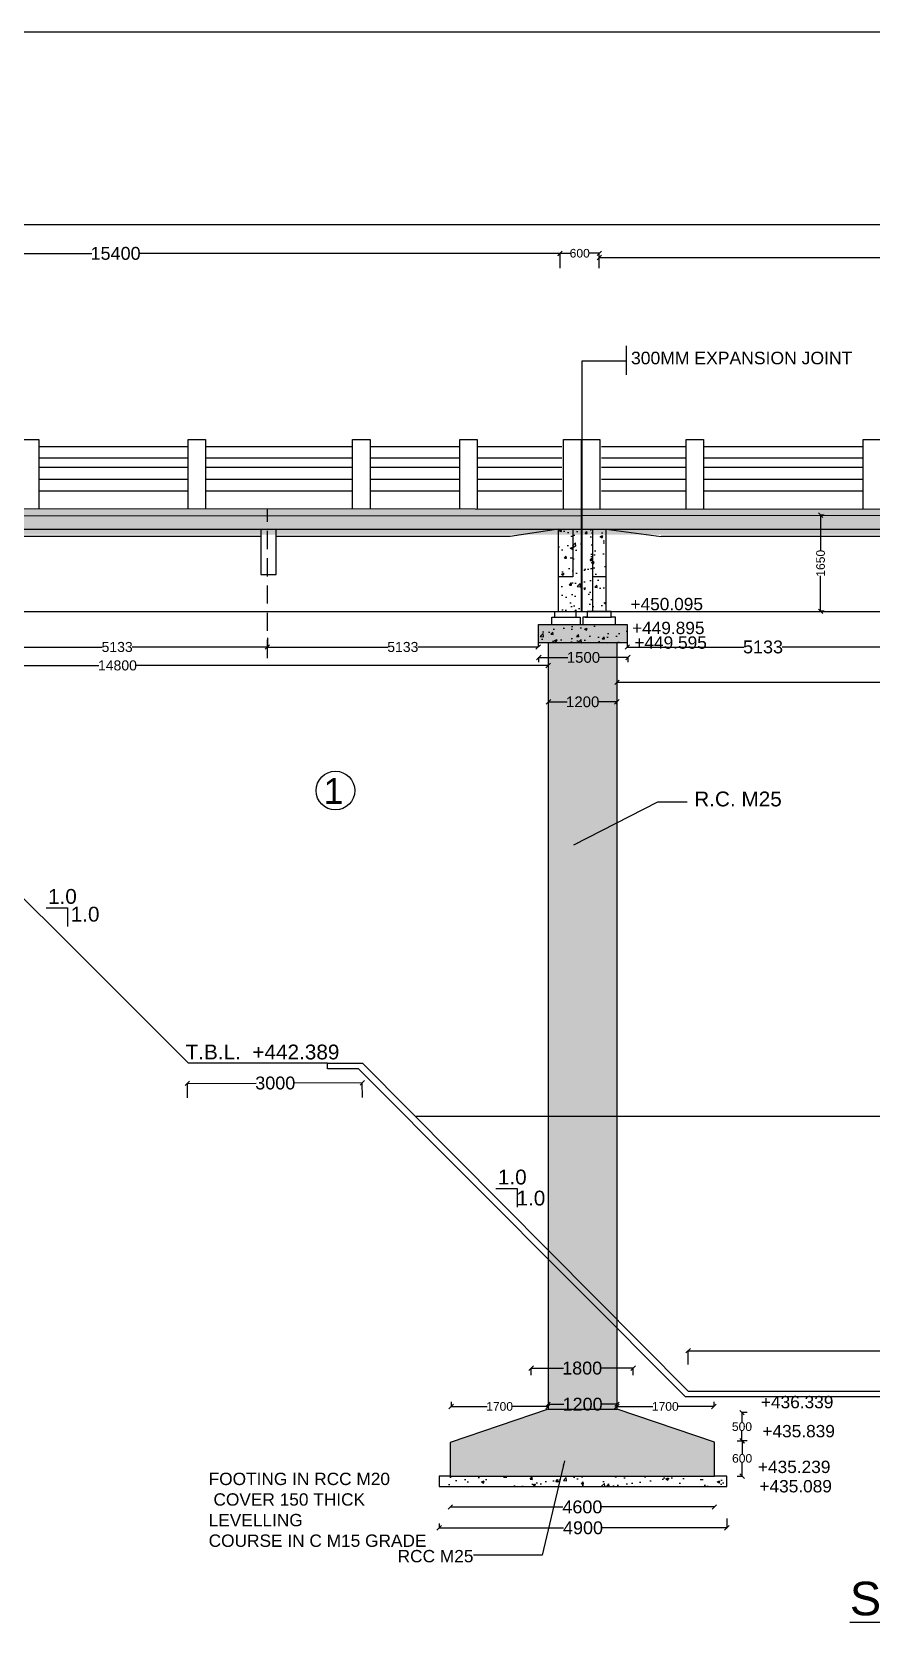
# Model space of a CAD drawing. Header units: inches. Extents: x 20329 to 26884, y 17169 to 22127.
# Drawn here: x 21600 to 22774, y 19889 to 22127 of the extents above; entities that cross this region are included whole.
import ezdxf

# ---------------------------------------------------------------- set-up
doc = ezdxf.new("R2010")
doc.units = ezdxf.units.IN
doc.header["$MEASUREMENT"] = 0
doc.linetypes.add('HIDDEN', pattern=[9.525, 6.35, -3.175])
for name, color, linetype in [('DIMENSION', 255, 'Continuous'), ('DRAWING', 2, 'Continuous'), ('HATCH', 7, 'Continuous'), ('TEXT', 255, 'Continuous')]:
    doc.layers.add(name, color=color, linetype=linetype)
doc.styles.get("Standard").update_dxf_attribs({"font": 'arial.ttf'})
doc.dimstyles.get("Standard").update_dxf_attribs({"dimtxt": 12.0625, "dimasz": 6.3125, "dimexe": 0.18, "dimexo": 0.0625, "dimgap": 0.09, "dimtad": 0, "dimtih": 1, "dimtoh": 1, "dimdec": 4, "dimzin": 0, "dimdsep": 46, "dimtxsty": 'Standard', "dimblk": 'OBLIQUE', "dimcen": 0.09, "dimadec": 0, "dimazin": 0, "dimtfac": 1, "dimtdec": 4, "dimtofl": 0, "dimtmove": 0, "dimatfit": 3, "dimfxl": 1, "dimtolj": 1, "dimtzin": 0, "dimarcsym": 0})
pattern_1 = [(50, (0, 0), (35.86301, -3.137607), [3.75, -41.25]), (355, (0, 0), (-6.937567, 37.609607), [3, -33]), (100.4514, (2.99, -0.26), (28.92547, 34.471977), [3.18701, -35.057106]), (46.1842, (0, 10), (53.36205, -8.27595), [5.625, -61.875]), (96.6356, (4.447, 9.31), (46.733135, 48.70589), [4.78051, -52.58565]), (351.1842, (0, 10), (46.7331, 48.70593), [4.5, -49.5]), (21, (5, 7.5), (29.845353, -20.130945), [3.75, -41.25]), (326, (5, 7.5), (12.165767, 36.257502), [3, -33]), (71.4514, (7.487, 5.822), (42.01113, 16.126525), [3.18701, -35.057106]), (37.5, (0, 0), (0.607993, 16.6446927), [0, -32.6, 0, -33.5, 0, -33.125]), (7.5, (0, 0), (13.153477, 19.720586), [0, -19.1, 0, -31.85, 0, -12.625]), (327.5, (-11.15, 0), (26.691122, -1.1277436), [0, -12.5, 0, -39, 0, -51.75]), (317.5, (-16.15, 0), (29.159308, 5.005249), [0, -16.25, 0, -25.9, 0, -36.75])]
pattern_2 = [(50, (-1302.438, 0), (35.86301, -3.137607), [3.75, -41.25]), (355, (-1302.44, 0), (-6.937567, 37.609607), [3, -33]), (100.4514, (-1299.45, -0.26), (28.92547, 34.471977), [3.18701, -35.057106]), (46.1842, (-1302.44, 10), (53.36205, -8.27595), [5.625, -61.875]), (96.6356, (-1297.99, 9.31), (46.733135, 48.70589), [4.78051, -52.58565]), (351.1842, (-1302.44, 10), (46.7331, 48.70593), [4.5, -49.5]), (21, (-1297.438, 7.5), (29.845353, -20.130945), [3.75, -41.25]), (326, (-1297.44, 7.5), (12.165767, 36.257502), [3, -33]), (71.4514, (-1294.95, 5.822), (42.01113, 16.126525), [3.18701, -35.057106]), (37.5, (-1302.438, 0), (0.607993, 16.6446927), [0, -32.6, 0, -33.5, 0, -33.125]), (7.5, (-1302.438, 0), (13.153477, 19.720586), [0, -19.1, 0, -31.85, 0, -12.625]), (327.5, (-1313.588, 0), (26.691122, -1.1277436), [0, -12.5, 0, -39, 0, -51.75]), (317.5, (-1318.588, 0), (29.159308, 5.005249), [0, -16.25, 0, -25.9, 0, -36.75])]

# ---------------------------------------------------------------- blocks, each defined once
blk = doc.blocks.new('_Oblique')
at = {"color": 0, "linetype": 'ByBlock', "lineweight": -2}
blk.add_line((-0.5, -0.5), (0.5, 0.5), dxfattribs=at)
blk = doc.blocks.new('*D79')
at = {"layer": 'Defpoints', "color": 0, "transparency": 16777216}
for p in [(24945.7, 21857.4), (21094.8, 21840.6), (24945.7, 21840.6)]:
    blk.add_point(p, dxfattribs=at)
at = {"layer": 'DIMENSION', "color": 0, "lineweight": -2, "transparency": 16777216}
for p, q in [((21094.8, 21840.7), (21094.8, 21857.6)), ((21094.8, 21857.4), (22985.9, 21857.4)), ((24945.7, 21857.4), (23054.5, 21857.4)), ((24945.7, 21840.7), (24945.7, 21857.6))]:
    blk.add_line(p, q, dxfattribs=at)
at = {"layer": 'DIMENSION', "color": 0, "lineweight": -2, "transparency": 16777216, "xscale": 6.3125, "yscale": 6.3125, "zscale": 6.3125, "rotation": 180}
blk.add_blockref('_Oblique', (21094.8, 21857.4), dxfattribs=at)
at = {"layer": 'DIMENSION', "color": 0, "lineweight": -2, "transparency": 16777216, "xscale": 6.3125, "yscale": 6.3125, "zscale": 6.3125}
blk.add_blockref('_Oblique', (24945.7, 21857.4), dxfattribs=at)
at = {"layer": 'DIMENSION', "color": 0, "transparency": 16777216, "insert": (23020.2, 21857.4), "char_height": 18, "attachment_point": 5}
blk.add_mtext('\\A1;47400', dxfattribs=at)
blk = doc.blocks.new('*D80')
at = {"layer": 'Defpoints', "color": 0, "transparency": 16777216}
for p in [(22338, 21816.9), (21095.4, 21796.1), (22338, 21796.1)]:
    blk.add_point(p, dxfattribs=at)
at = {"layer": 'DIMENSION', "color": 0, "lineweight": -2, "transparency": 16777216}
for p, q in [((21095.4, 21796.2), (21095.4, 21817.1)), ((21095.4, 21816.9), (21683.7, 21816.9)), ((22338, 21816.9), (21749.8, 21816.9)), ((22338, 21796.2), (22338, 21817.1))]:
    blk.add_line(p, q, dxfattribs=at)
at = {"layer": 'DIMENSION', "color": 0, "lineweight": -2, "transparency": 16777216, "xscale": 6.3125, "yscale": 6.3125, "zscale": 6.3125, "rotation": 180}
blk.add_blockref('_Oblique', (21095.4, 21816.9), dxfattribs=at)
at = {"layer": 'DIMENSION', "color": 0, "lineweight": -2, "transparency": 16777216, "xscale": 6.3125, "yscale": 6.3125, "zscale": 6.3125}
blk.add_blockref('_Oblique', (22338, 21816.9), dxfattribs=at)
at = {"layer": 'DIMENSION', "color": 0, "transparency": 16777216, "insert": (21716.7, 21816.9), "char_height": 18, "attachment_point": 5}
blk.add_mtext('\\A1;15400', dxfattribs=at)
blk = doc.blocks.new('*D81')
at = {"layer": 'Defpoints', "color": 0, "transparency": 16777216}
for p in [(22392.9, 21817.1), (22338, 21796.1), (22392.9, 21796.1)]:
    blk.add_point(p, dxfattribs=at)
at = {"layer": 'DIMENSION', "color": 0, "lineweight": -2, "transparency": 16777216}
for p, q in [((22338, 21796.2), (22338, 21817.2)), ((22338, 21817.1), (22352.1, 21817.1)), ((22392.9, 21817.1), (22378.9, 21817.1)), ((22392.9, 21796.2), (22392.9, 21817.2))]:
    blk.add_line(p, q, dxfattribs=at)
at = {"layer": 'DIMENSION', "color": 0, "lineweight": -2, "transparency": 16777216, "xscale": 6.3125, "yscale": 6.3125, "zscale": 6.3125, "rotation": 180}
blk.add_blockref('_Oblique', (22338, 21817.1), dxfattribs=at)
at = {"layer": 'DIMENSION', "color": 0, "lineweight": -2, "transparency": 16777216, "xscale": 6.3125, "yscale": 6.3125, "zscale": 6.3125}
blk.add_blockref('_Oblique', (22392.9, 21817.1), dxfattribs=at)
at = {"layer": 'DIMENSION', "color": 0, "transparency": 16777216, "insert": (22365.5, 21817.1), "char_height": 12.06, "attachment_point": 5}
blk.add_mtext('\\A1;600', dxfattribs=at)
blk = doc.blocks.new('*D82')
at = {"layer": 'Defpoints', "color": 0, "transparency": 16777216}
for p in [(22392.9, 21796.2), (23647, 21811.2), (23647, 21796.2)]:
    blk.add_point(p, dxfattribs=at)
at = {"layer": 'DIMENSION', "color": 0, "lineweight": -2, "transparency": 16777216}
for p, q in [((22392.9, 21796.3), (22392.9, 21811.4)), ((22392.9, 21811.2), (22986.9, 21811.2)), ((23647, 21811.2), (23053, 21811.2)), ((23647, 21796.3), (23647, 21811.4))]:
    blk.add_line(p, q, dxfattribs=at)
at = {"layer": 'DIMENSION', "color": 0, "lineweight": -2, "transparency": 16777216, "xscale": 6.3125, "yscale": 6.3125, "zscale": 6.3125, "rotation": 180}
blk.add_blockref('_Oblique', (22392.9, 21811.2), dxfattribs=at)
at = {"layer": 'DIMENSION', "color": 0, "lineweight": -2, "transparency": 16777216, "xscale": 6.3125, "yscale": 6.3125, "zscale": 6.3125}
blk.add_blockref('_Oblique', (23647, 21811.2), dxfattribs=at)
at = {"layer": 'DIMENSION', "color": 0, "transparency": 16777216, "insert": (23020, 21811.2), "char_height": 18, "attachment_point": 5}
blk.add_mtext('\\A1;15400', dxfattribs=at)
blk = doc.blocks.new('*D92')
at = {"layer": 'Defpoints', "color": 0, "transparency": 16777216}
for p in [(21117, 21250.7), (22321.5, 21250.7), (22321.5, 21240.8)]:
    blk.add_point(p, dxfattribs=at)
at = {"layer": 'TEXT', "color": 0, "lineweight": -2, "transparency": 16777216}
for p, q in [((21117, 21250.6), (21117, 21240.6)), ((21117, 21240.8), (21693.5, 21240.8)), ((22321.5, 21240.8), (21745, 21240.8)), ((22321.5, 21250.6), (22321.5, 21240.6))]:
    blk.add_line(p, q, dxfattribs=at)
at = {"layer": 'TEXT', "color": 0, "lineweight": -2, "transparency": 16777216, "xscale": 6.3125, "yscale": 6.3125, "zscale": 6.3125, "rotation": 180}
blk.add_blockref('_Oblique', (21117, 21240.8), dxfattribs=at)
at = {"layer": 'TEXT', "color": 0, "lineweight": -2, "transparency": 16777216, "xscale": 6.3125, "yscale": 6.3125, "zscale": 6.3125}
blk.add_blockref('_Oblique', (22321.5, 21240.8), dxfattribs=at)
at = {"layer": 'TEXT', "color": 0, "transparency": 16777216, "insert": (21719.3, 21240.8), "char_height": 14, "attachment_point": 5}
blk.add_mtext('\\A1;14800', dxfattribs=at)
blk = doc.blocks.new('*D93')
at = {"layer": 'Defpoints', "color": 0, "transparency": 16777216}
for p in [(22308.4, 21245.2), (22433, 21252), (22433, 21245.2)]:
    blk.add_point(p, dxfattribs=at)
at = {"layer": 'TEXT', "color": 0, "lineweight": -2, "transparency": 16777216}
for p, q in [((22308.4, 21245.2), (22308.4, 21252.2)), ((22308.4, 21252), (22348.9, 21252)), ((22433, 21252), (22392.4, 21252)), ((22433, 21245.2), (22433, 21252.2))]:
    blk.add_line(p, q, dxfattribs=at)
at = {"layer": 'TEXT', "color": 0, "lineweight": -2, "transparency": 16777216, "xscale": 6.3125, "yscale": 6.3125, "zscale": 6.3125, "rotation": 180}
blk.add_blockref('_Oblique', (22308.4, 21252), dxfattribs=at)
at = {"layer": 'TEXT', "color": 0, "lineweight": -2, "transparency": 16777216, "xscale": 6.3125, "yscale": 6.3125, "zscale": 6.3125}
blk.add_blockref('_Oblique', (22433, 21252), dxfattribs=at)
at = {"layer": 'TEXT', "color": 0, "transparency": 16777216, "insert": (22370.7, 21252), "char_height": 15, "attachment_point": 5}
blk.add_mtext('\\A1;1500', dxfattribs=at)
blk = doc.blocks.new('*D94')
at = {"layer": 'Defpoints', "color": 0, "transparency": 16777216}
for p in [(22321.8, 21186.7), (22417.4, 21189.9), (22417.4, 21186.7)]:
    blk.add_point(p, dxfattribs=at)
at = {"layer": 'TEXT', "color": 0, "lineweight": -2, "transparency": 16777216}
for p, q in [((22321.8, 21186.8), (22321.8, 21190.1)), ((22321.8, 21189.9), (22347.8, 21189.9)), ((22417.4, 21189.9), (22391.3, 21189.9)), ((22417.4, 21186.8), (22417.4, 21190.1))]:
    blk.add_line(p, q, dxfattribs=at)
at = {"layer": 'TEXT', "color": 0, "lineweight": -2, "transparency": 16777216, "xscale": 6.3125, "yscale": 6.3125, "zscale": 6.3125, "rotation": 180}
blk.add_blockref('_Oblique', (22321.8, 21189.9), dxfattribs=at)
at = {"layer": 'TEXT', "color": 0, "lineweight": -2, "transparency": 16777216, "xscale": 6.3125, "yscale": 6.3125, "zscale": 6.3125}
blk.add_blockref('_Oblique', (22417.4, 21189.9), dxfattribs=at)
at = {"layer": 'TEXT', "color": 0, "transparency": 16777216, "insert": (22369.6, 21189.9), "char_height": 15, "attachment_point": 5}
blk.add_mtext('\\A1;1200', dxfattribs=at)
blk = doc.blocks.new('*D101')
at = {"layer": 'Defpoints', "color": 0, "transparency": 16777216}
for p in [(21508.9, 21279.4), (21928.9, 21279.4), (21928.9, 21266.6)]:
    blk.add_point(p, dxfattribs=at)
at = {"layer": 'TEXT', "color": 0, "lineweight": -2, "transparency": 16777216}
for p, q in [((21508.9, 21279.4), (21508.9, 21266.4)), ((21928.9, 21279.3), (21928.9, 21266.4)), ((21508.9, 21266.6), (21697.9, 21266.6)), ((21928.9, 21266.6), (21739.9, 21266.6))]:
    blk.add_line(p, q, dxfattribs=at)
at = {"layer": 'TEXT', "color": 0, "lineweight": -2, "transparency": 16777216, "xscale": 6.3125, "yscale": 6.3125, "zscale": 6.3125, "rotation": 180}
blk.add_blockref('_Oblique', (21508.9, 21266.6), dxfattribs=at)
at = {"layer": 'TEXT', "color": 0, "lineweight": -2, "transparency": 16777216, "xscale": 6.3125, "yscale": 6.3125, "zscale": 6.3125}
blk.add_blockref('_Oblique', (21928.9, 21266.6), dxfattribs=at)
at = {"layer": 'TEXT', "color": 0, "transparency": 16777216, "insert": (21718.9, 21266.6), "char_height": 14, "attachment_point": 5}
blk.add_mtext('\\A1;5133', dxfattribs=at)
blk = doc.blocks.new('*D102')
at = {"layer": 'Defpoints', "color": 0, "transparency": 16777216}
for p in [(21928.9, 21279.4), (22307.5, 21279.4), (22307.5, 21266.6)]:
    blk.add_point(p, dxfattribs=at)
at = {"layer": 'TEXT', "color": 0, "lineweight": -2, "transparency": 16777216}
for p, q in [((21928.9, 21279.4), (21928.9, 21266.4)), ((22307.5, 21279.4), (22307.5, 21266.4)), ((21928.9, 21266.6), (22097.2, 21266.6)), ((22307.5, 21266.6), (22139.2, 21266.6))]:
    blk.add_line(p, q, dxfattribs=at)
at = {"layer": 'TEXT', "color": 0, "lineweight": -2, "transparency": 16777216, "xscale": 6.3125, "yscale": 6.3125, "zscale": 6.3125, "rotation": 180}
blk.add_blockref('_Oblique', (21928.9, 21266.6), dxfattribs=at)
at = {"layer": 'TEXT', "color": 0, "lineweight": -2, "transparency": 16777216, "xscale": 6.3125, "yscale": 6.3125, "zscale": 6.3125}
blk.add_blockref('_Oblique', (22307.5, 21266.6), dxfattribs=at)
at = {"layer": 'TEXT', "color": 0, "transparency": 16777216, "insert": (22118.2, 21266.6), "char_height": 14, "attachment_point": 5}
blk.add_mtext('\\A1;5133', dxfattribs=at)
blk = doc.blocks.new('*D103')
at = {"layer": 'Defpoints', "color": 0, "transparency": 16777216}
for p in [(22432, 21279.4), (22811.3, 21279.4), (22811.3, 21266.6)]:
    blk.add_point(p, dxfattribs=at)
at = {"layer": 'DIMENSION', "color": 0, "lineweight": -2, "transparency": 16777216}
for p, q in [((22432, 21279.4), (22432, 21266.4)), ((22811.3, 21279.4), (22811.3, 21266.4)), ((22432, 21266.6), (22594.7, 21266.6)), ((22811.3, 21266.6), (22648.6, 21266.6))]:
    blk.add_line(p, q, dxfattribs=at)
at = {"layer": 'DIMENSION', "color": 0, "lineweight": -2, "transparency": 16777216, "xscale": 6.3125, "yscale": 6.3125, "zscale": 6.3125, "rotation": 180}
blk.add_blockref('_Oblique', (22432, 21266.6), dxfattribs=at)
at = {"layer": 'DIMENSION', "color": 0, "lineweight": -2, "transparency": 16777216, "xscale": 6.3125, "yscale": 6.3125, "zscale": 6.3125}
blk.add_blockref('_Oblique', (22811.3, 21266.6), dxfattribs=at)
at = {"layer": 'DIMENSION', "color": 0, "transparency": 16777216, "insert": (22621.7, 21266.6), "char_height": 18, "attachment_point": 5}
blk.add_mtext('\\A1;5133', dxfattribs=at)
blk = doc.blocks.new('*D106')
at = {"layer": 'Defpoints', "color": 0, "transparency": 16777216}
for p in [(22417.6, 21222.2), (23624.6, 21222.2), (23624.6, 21217.3)]:
    blk.add_point(p, dxfattribs=at)
at = {"layer": 'DIMENSION', "color": 0, "lineweight": -2, "transparency": 16777216}
for p, q in [((22417.6, 21222.1), (22417.6, 21217.2)), ((22417.6, 21217.3), (22988, 21217.3)), ((23624.6, 21217.3), (23054.2, 21217.3)), ((23624.6, 21222.1), (23624.6, 21217.2))]:
    blk.add_line(p, q, dxfattribs=at)
at = {"layer": 'DIMENSION', "color": 0, "lineweight": -2, "transparency": 16777216, "xscale": 6.3125, "yscale": 6.3125, "zscale": 6.3125, "rotation": 180}
blk.add_blockref('_Oblique', (22417.6, 21217.3), dxfattribs=at)
at = {"layer": 'DIMENSION', "color": 0, "lineweight": -2, "transparency": 16777216, "xscale": 6.3125, "yscale": 6.3125, "zscale": 6.3125}
blk.add_blockref('_Oblique', (23624.6, 21217.3), dxfattribs=at)
at = {"layer": 'DIMENSION', "color": 0, "transparency": 16777216, "insert": (23021.1, 21217.3), "char_height": 18, "attachment_point": 5}
blk.add_mtext('\\A1;14800', dxfattribs=at)
blk = doc.blocks.new('*D115')
at = {"layer": 'Defpoints', "color": 0, "transparency": 16777216}
for p in [(22707.4, 21450.9), (22702.2, 21316.6), (22707.4, 21316.6)]:
    blk.add_point(p, dxfattribs=at)
at = {"layer": 'TEXT', "color": 0, "lineweight": -2, "transparency": 16777216}
for p, q in [((22707.3, 21450.9), (22702.1, 21450.9)), ((22702.2, 21450.9), (22702.2, 21401.2)), ((22702.2, 21316.6), (22702.2, 21366.2)), ((22707.3, 21316.6), (22702.1, 21316.6))]:
    blk.add_line(p, q, dxfattribs=at)
at = {"layer": 'TEXT', "color": 0, "lineweight": -2, "transparency": 16777216, "xscale": 6.3125, "yscale": 6.3125, "zscale": 6.3125}
for p, rotation in [((22702.2, 21450.9), 90), ((22702.2, 21316.6), 270)]:
    blk.add_blockref('_Oblique', p, dxfattribs=dict(at, rotation=rotation))
at = {"layer": 'TEXT', "color": 0, "transparency": 16777216, "insert": (22702.2, 21383.7), "char_height": 12.06, "attachment_point": 5, "rotation": 90}
blk.add_mtext('\\A1;1650', dxfattribs=at)
blk = doc.blocks.new('*D123')
at = {"layer": 'Defpoints', "color": 0, "transparency": 16777216}
for p in [(22061.6, 20657.3), (21817.2, 20636.1), (22061.7, 20636.8)]:
    blk.add_point(p, dxfattribs=at)
at = {"layer": 'DIMENSION', "color": 0, "lineweight": -2, "transparency": 16777216}
for p, q in [((21817.1, 20656.5), (21913, 20656.8)), ((21817.2, 20636.1), (21817.1, 20656.7)), ((22061.6, 20657.3), (21966.8, 20657)), ((22061.7, 20636.9), (22061.6, 20657.4))]:
    blk.add_line(p, q, dxfattribs=at)
at = {"layer": 'DIMENSION', "color": 0, "lineweight": -2, "transparency": 16777216, "xscale": 6.3125, "yscale": 6.3125, "zscale": 6.3125}
for p, rotation in [((21817.1, 20656.5), 180.1676578342097), ((22061.6, 20657.3), 0.167657834209736)]:
    blk.add_blockref('_Oblique', p, dxfattribs=dict(at, rotation=rotation))
at = {"layer": 'DIMENSION', "color": 0, "transparency": 16777216, "insert": (21939.9, 20656.9), "char_height": 18, "attachment_point": 5}
blk.add_mtext('\\A1;3000', dxfattribs=at)
blk = doc.blocks.new('*D124')
at = {"layer": 'Defpoints', "color": 0, "transparency": 16777216}
for p in [(23527, 20282.7), (22517.2, 20263.1), (23527, 20263.1)]:
    blk.add_point(p, dxfattribs=at)
at = {"layer": 'DIMENSION', "color": 0, "lineweight": -2, "transparency": 16777216}
for p, q in [((22517.2, 20263.2), (22517.2, 20282.8)), ((22517.2, 20282.7), (22989.1, 20282.7)), ((23527, 20282.7), (23055.2, 20282.7)), ((23527, 20263.2), (23527, 20282.8))]:
    blk.add_line(p, q, dxfattribs=at)
at = {"layer": 'DIMENSION', "color": 0, "lineweight": -2, "transparency": 16777216, "xscale": 6.3125, "yscale": 6.3125, "zscale": 6.3125, "rotation": 180}
blk.add_blockref('_Oblique', (22517.2, 20282.7), dxfattribs=at)
at = {"layer": 'DIMENSION', "color": 0, "lineweight": -2, "transparency": 16777216, "xscale": 6.3125, "yscale": 6.3125, "zscale": 6.3125}
blk.add_blockref('_Oblique', (23527, 20282.7), dxfattribs=at)
at = {"layer": 'DIMENSION', "color": 0, "transparency": 16777216, "insert": (23022.1, 20282.7), "char_height": 18, "attachment_point": 5}
blk.add_mtext('\\A1;12400', dxfattribs=at)
blk = doc.blocks.new('*D134')
at = {"layer": 'Defpoints', "color": 0, "transparency": 16777216}
for p in [(22585.4, 20156.8), (22592.5, 20156.8), (22585.4, 20107.4)]:
    blk.add_point(p, dxfattribs=at)
at = {"layer": 'DIMENSION', "color": 0, "lineweight": -2, "transparency": 16777216}
for p, q in [((22585.5, 20156.8), (22592.7, 20156.8)), ((22592.5, 20156.8), (22592.5, 20138.3)), ((22592.5, 20107.4), (22592.5, 20125.9)), ((22585.5, 20107.4), (22592.7, 20107.4))]:
    blk.add_line(p, q, dxfattribs=at)
at = {"layer": 'DIMENSION', "color": 0, "lineweight": -2, "transparency": 16777216, "xscale": 6.3125, "yscale": 6.3125, "zscale": 6.3125}
for p, rotation in [((22592.5, 20156.8), 90), ((22592.5, 20107.4), 270)]:
    blk.add_blockref('_Oblique', p, dxfattribs=dict(at, rotation=rotation))
at = {"layer": 'DIMENSION', "color": 0, "transparency": 16777216, "insert": (22592.5, 20132.1), "char_height": 12.06, "attachment_point": 5}
blk.add_mtext('\\A1;600', dxfattribs=at)
blk = doc.blocks.new('*D135')
at = {"layer": 'Defpoints', "color": 0, "transparency": 16777216}
for p in [(22592.3, 20196.1), (22599.6, 20196.1), (22599.6, 20156.8)]:
    blk.add_point(p, dxfattribs=at)
at = {"layer": 'DIMENSION', "color": 0, "lineweight": -2, "transparency": 16777216}
for p, q in [((22599.5, 20196.1), (22592.1, 20196.1)), ((22592.3, 20196.1), (22592.3, 20182.7)), ((22599.5, 20156.8), (22592.1, 20156.8)), ((22592.3, 20156.8), (22592.3, 20170.2))]:
    blk.add_line(p, q, dxfattribs=at)
at = {"layer": 'DIMENSION', "color": 0, "lineweight": -2, "transparency": 16777216, "xscale": 6.3125, "yscale": 6.3125, "zscale": 6.3125}
for p, rotation in [((22592.3, 20196.1), 90), ((22592.3, 20156.8), 270)]:
    blk.add_blockref('_Oblique', p, dxfattribs=dict(at, rotation=rotation))
at = {"layer": 'DIMENSION', "color": 0, "transparency": 16777216, "insert": (22592.3, 20176.5), "char_height": 12.06, "attachment_point": 5}
blk.add_mtext('\\A1;500', dxfattribs=at)
blk = doc.blocks.new('*D136')
at = {"layer": 'Defpoints', "color": 0, "transparency": 16777216}
for p in [(22571.1, 20048.3), (22169, 20041.1), (22571.1, 20035)]:
    blk.add_point(p, dxfattribs=at)
at = {"layer": 'DIMENSION', "color": 0, "lineweight": -2, "transparency": 16777216}
for p, q in [((22571.1, 20048.2), (22571.1, 20034.8)), ((22169, 20041), (22169, 20034.8)), ((22169, 20035), (22342.8, 20035)), ((22571.1, 20035), (22397.4, 20035))]:
    blk.add_line(p, q, dxfattribs=at)
at = {"layer": 'DIMENSION', "color": 0, "lineweight": -2, "transparency": 16777216, "xscale": 6.3125, "yscale": 6.3125, "zscale": 6.3125, "rotation": 180}
blk.add_blockref('_Oblique', (22169, 20035), dxfattribs=at)
at = {"layer": 'DIMENSION', "color": 0, "lineweight": -2, "transparency": 16777216, "xscale": 6.3125, "yscale": 6.3125, "zscale": 6.3125}
blk.add_blockref('_Oblique', (22571.1, 20035), dxfattribs=at)
at = {"layer": 'DIMENSION', "color": 0, "transparency": 16777216, "insert": (22370.1, 20035), "char_height": 18, "attachment_point": 5}
blk.add_mtext('\\A1;4900', dxfattribs=at)
blk = doc.blocks.new('*D137')
at = {"layer": 'Defpoints', "color": 0, "transparency": 16777216}
for p in [(22184.6, 20064.2), (22553.7, 20064.2), (22553.7, 20064.2)]:
    blk.add_point(p, dxfattribs=at)
at = {"layer": 'DIMENSION', "color": 0, "lineweight": -2, "transparency": 16777216}
for p, q in [((22184.6, 20064.3), (22184.6, 20064.4)), ((22184.6, 20064.2), (22341.9, 20064.2)), ((22553.7, 20064.2), (22396.5, 20064.2)), ((22553.7, 20064.3), (22553.7, 20064.4))]:
    blk.add_line(p, q, dxfattribs=at)
at = {"layer": 'DIMENSION', "color": 0, "lineweight": -2, "transparency": 16777216, "xscale": 6.3125, "yscale": 6.3125, "zscale": 6.3125, "rotation": 180}
blk.add_blockref('_Oblique', (22184.6, 20064.2), dxfattribs=at)
at = {"layer": 'DIMENSION', "color": 0, "lineweight": -2, "transparency": 16777216, "xscale": 6.3125, "yscale": 6.3125, "zscale": 6.3125}
blk.add_blockref('_Oblique', (22553.7, 20064.2), dxfattribs=at)
at = {"layer": 'DIMENSION', "color": 0, "transparency": 16777216, "insert": (22369.2, 20064.2), "char_height": 18, "attachment_point": 5}
blk.add_mtext('\\A1;4600', dxfattribs=at)
blk = doc.blocks.new('*D138')
at = {"layer": 'Defpoints', "color": 0, "transparency": 16777216}
for p in [(22185.8, 20211.1), (22321.2, 20211.1), (22321.2, 20204.7)]:
    blk.add_point(p, dxfattribs=at)
at = {"layer": 'DIMENSION', "color": 0, "lineweight": -2, "transparency": 16777216}
for p, q in [((22185.8, 20211.1), (22185.8, 20204.6)), ((22185.8, 20204.7), (22236, 20204.7)), ((22321.2, 20204.7), (22271, 20204.7)), ((22321.2, 20211.1), (22321.2, 20204.6))]:
    blk.add_line(p, q, dxfattribs=at)
at = {"layer": 'DIMENSION', "color": 0, "lineweight": -2, "transparency": 16777216, "xscale": 6.3125, "yscale": 6.3125, "zscale": 6.3125, "rotation": 180}
blk.add_blockref('_Oblique', (22185.8, 20204.7), dxfattribs=at)
at = {"layer": 'DIMENSION', "color": 0, "lineweight": -2, "transparency": 16777216, "xscale": 6.3125, "yscale": 6.3125, "zscale": 6.3125}
blk.add_blockref('_Oblique', (22321.2, 20204.7), dxfattribs=at)
at = {"layer": 'DIMENSION', "color": 0, "transparency": 16777216, "insert": (22253.5, 20204.7), "char_height": 12.06, "attachment_point": 5}
blk.add_mtext('\\A1;1700', dxfattribs=at)
blk = doc.blocks.new('*D139')
at = {"layer": 'Defpoints', "color": 0, "transparency": 16777216}
for p in [(22417.4, 20211.1), (22552.9, 20211.1), (22552.9, 20204.7)]:
    blk.add_point(p, dxfattribs=at)
at = {"layer": 'DIMENSION', "color": 0, "lineweight": -2, "transparency": 16777216}
for p, q in [((22417.4, 20211.1), (22417.4, 20204.6)), ((22417.4, 20204.7), (22467.6, 20204.7)), ((22552.9, 20204.7), (22502.7, 20204.7)), ((22552.9, 20211.1), (22552.9, 20204.6))]:
    blk.add_line(p, q, dxfattribs=at)
at = {"layer": 'DIMENSION', "color": 0, "lineweight": -2, "transparency": 16777216, "xscale": 6.3125, "yscale": 6.3125, "zscale": 6.3125, "rotation": 180}
blk.add_blockref('_Oblique', (22417.4, 20204.7), dxfattribs=at)
at = {"layer": 'DIMENSION', "color": 0, "lineweight": -2, "transparency": 16777216, "xscale": 6.3125, "yscale": 6.3125, "zscale": 6.3125}
blk.add_blockref('_Oblique', (22552.9, 20204.7), dxfattribs=at)
at = {"layer": 'DIMENSION', "color": 0, "transparency": 16777216, "insert": (22485.1, 20204.7), "char_height": 12.06, "attachment_point": 5}
blk.add_mtext('\\A1;1700', dxfattribs=at)
blk = doc.blocks.new('*D140')
at = {"layer": 'Defpoints', "color": 0, "transparency": 16777216}
for p in [(22297.6, 20248.6), (22440.3, 20258.3), (22440.3, 20248.6)]:
    blk.add_point(p, dxfattribs=at)
at = {"layer": 'DIMENSION', "color": 0, "lineweight": -2, "transparency": 16777216}
for p, q in [((22297.6, 20248.7), (22297.6, 20258.5)), ((22297.6, 20258.3), (22342.8, 20258.3)), ((22440.3, 20258.3), (22395, 20258.3)), ((22440.3, 20248.7), (22440.3, 20258.5))]:
    blk.add_line(p, q, dxfattribs=at)
at = {"layer": 'DIMENSION', "color": 0, "lineweight": -2, "transparency": 16777216, "xscale": 6.3125, "yscale": 6.3125, "zscale": 6.3125, "rotation": 180}
blk.add_blockref('_Oblique', (22297.6, 20258.3), dxfattribs=at)
at = {"layer": 'DIMENSION', "color": 0, "lineweight": -2, "transparency": 16777216, "xscale": 6.3125, "yscale": 6.3125, "zscale": 6.3125}
blk.add_blockref('_Oblique', (22440.3, 20258.3), dxfattribs=at)
at = {"layer": 'DIMENSION', "color": 0, "transparency": 16777216, "insert": (22368.9, 20258.3), "char_height": 18, "attachment_point": 5}
blk.add_mtext('\\A1;1800', dxfattribs=at)
blk = doc.blocks.new('*D141')
at = {"layer": 'Defpoints', "color": 0, "transparency": 16777216}
for p in [(22321.2, 20204.7), (22417.7, 20207.8), (22417.7, 20205)]:
    blk.add_point(p, dxfattribs=at)
at = {"layer": 'DIMENSION', "color": 0, "lineweight": -2, "transparency": 16777216}
for p, q in [((22321.2, 20204.8), (22321.2, 20208)), ((22321.2, 20207.8), (22343.4, 20207.8)), ((22417.7, 20207.8), (22395.5, 20207.8)), ((22417.7, 20205.1), (22417.7, 20208))]:
    blk.add_line(p, q, dxfattribs=at)
at = {"layer": 'DIMENSION', "color": 0, "lineweight": -2, "transparency": 16777216, "xscale": 6.3125, "yscale": 6.3125, "zscale": 6.3125, "rotation": 180}
blk.add_blockref('_Oblique', (22321.2, 20207.8), dxfattribs=at)
at = {"layer": 'DIMENSION', "color": 0, "lineweight": -2, "transparency": 16777216, "xscale": 6.3125, "yscale": 6.3125, "zscale": 6.3125}
blk.add_blockref('_Oblique', (22417.7, 20207.8), dxfattribs=at)
at = {"layer": 'DIMENSION', "color": 0, "transparency": 16777216, "insert": (22369.5, 20207.8), "char_height": 18, "attachment_point": 5}
blk.add_mtext('\\A1;1200', dxfattribs=at)

msp = doc.modelspace()

# ---------------------------------------------------------------- hatches: boundary and pattern name
at = {"layer": 'DIMENSION'}
h = msp.add_hatch(dxfattribs=at)
h.set_pattern_fill('AR-CONC', color=256, scale=5, style=0)
h.set_pattern_definition(pattern_2)
h.paths.add_polyline_path([(22402.60288, 21431.57198), (22383.35307, 21431.57198), (22383.35307, 21364.58751), (22402.60288, 21364.58751)], flags=17)
h.paths.add_polyline_path([(22355.87271, 21364.58751), (22335.69616, 21364.58751), (22335.69616, 21316.39405), (22369.18829, 21316.39405), (22369.18829, 21431.57198), (22355.87271, 21431.57198)])
h.paths.add_polyline_path([(22371.31119, 21316.39405), (22402.60288, 21316.39405), (22402.60288, 21364.58751), (22383.35307, 21364.58751), (22383.35307, 21431.57198), (22371.31119, 21431.57198)])
h.paths.add_polyline_path([(22355.87271, 21431.57198), (22335.69616, 21431.57198), (22335.69616, 21364.58751), (22355.87271, 21364.58751)], flags=17)
h = msp.add_hatch(dxfattribs=at)
h.set_pattern_fill('AR-CONC', color=256, scale=5, style=0)
h.set_pattern_definition(pattern_1)
h.paths.add_polyline_path([(22308.02205, 21297.96885), (22308.02205, 21272.4362), (22431.82984, 21272.4362), (22431.82984, 21297.96885)])
h = msp.add_hatch(dxfattribs=at)
h.set_pattern_fill('AR-CONC', color=256, scale=5, style=0)
h.set_pattern_definition(pattern_1)
h.paths.add_polyline_path([(22184.62543, 20107.22498), (22553.68703, 20107.22498), (22571.10747, 20107.22498), (22571.10747, 20092.80609), (22169.03465, 20092.80609), (22169.03465, 20107.22498)])
at = {"layer": 'HATCH'}
h = msp.add_hatch(dxfattribs=at)
h.set_pattern_fill('AR-CONC', color=256, scale=10, style=0)
h.set_pattern_definition([(50, (0, 0), (71.72602, -6.27521), [7.5, -82.5]), (355, (0, 0), (-13.87513, 75.21921), [6, -66]), (100.4514, (5.98, -0.52), (57.85094, 68.94395), [6.37402, -70.11421]), (46.1842, (0, 20), (106.7241, -16.5519), [11.25, -123.75]), (96.6356, (8.89, 18.62), (93.46627, 97.4118), [9.56103, -105.1713]), (351.1842, (0, 20), (93.4662, 97.41186), [9, -99]), (21, (10, 15), (59.6907, -40.26189), [7.5, -82.5]), (326, (10, 15), (24.33153, 72.515), [6, -66]), (71.4514, (14.974, 11.645), (84.02226, 32.25305), [6.37402, -70.11421]), (37.5, (0, 0), (1.215986, 33.289385), [0, -65.2, 0, -67, 0, -66.25]), (7.5, (0, 0), (26.306954, 39.44117), [0, -38.2, 0, -63.7, 0, -25.25]), (327.5, (-22.3, 0), (53.382244, -2.255487), [0, -25, 0, -78, 0, -103.5]), (317.5, (-32.3, 0), (58.31862, 10.0105), [0, -32.5, 0, -51.8, 0, -73.5])])
h.paths.add_polyline_path([(21069.95086, 21460.30094), (24967.24697, 21460.30094), (24967.24697, 21423.92659), (21069.95086, 21423.92659)])
h = msp.add_hatch(dxfattribs=at)
h.set_pattern_fill('AR-CONC', color=256, scale=5, style=0)
h.set_pattern_definition(pattern_2)
h.paths.add_polyline_path([(22308.02205, 21297.96885), (22431.82984, 21297.96885), (22431.82984, 21272.4362), (22308.02205, 21272.4362)])
edge = h.paths.add_edge_path()
edge.add_line((22321.43266, 21272.4362), (22321.43266, 20201.15606))
edge.add_line((22321.43266, 20201.15606), (22184.62543, 20154.47016))
edge.add_line((22184.62543, 20154.47016), (22184.62543, 20107.22498))
edge.add_line((22184.62543, 20107.22498), (22553.68703, 20107.22498))
edge.add_line((22553.68703, 20107.22498), (22553.68703, 20154.89947))
edge.add_line((22553.68703, 20154.89947), (22417.67406, 20201.15606))
edge.add_line((22417.67406, 20201.15606), (22417.67406, 21272.4362))
h = msp.add_hatch(dxfattribs=at)
h.set_pattern_fill('AR-CONC', color=256, scale=5, style=0)
h.set_pattern_definition(pattern_1)
h.paths.add_polyline_path([(22571.10747, 20092.80609), (22571.10747, 20107.22498), (22553.68703, 20107.22498), (22184.62543, 20107.22498), (22169.03465, 20107.22498), (22169.03465, 20092.80609)])

# ---------------------------------------------------------------- linework, layer by layer
at = {"layer": 'DIMENSION'}
for points in [[(22430.64431, 21687.7152), (22430.64431, 21647.1309)], [(21619.43923, 20901.71633), (21649.28263, 20901.71633), (21649.28263, 20875.78195)], [(22248.29786, 20509.33617), (22278.14125, 20509.33617), (22278.14125, 20483.40179)]]:
    msp.add_lwpolyline(points, dxfattribs=at)
at = {"layer": 'DRAWING'}
for points in [[(26852.87028, 17735.62094), (20329.41228, 17735.62094), (20329.41228, 22126.52475), (26852.87028, 22126.52475)], [(22308.02205, 21297.96885), (22431.82984, 21297.96885), (22431.82984, 21272.4362), (22308.02205, 21272.4362)]]:
    msp.add_lwpolyline(points, close=True, dxfattribs=at)
for points in [[(21585.09813, 21460.13346), (21585.09813, 21556.6184), (21609.51979, 21556.6184), (21609.51979, 21460.12552)], [(21609.51979, 21547.05999), (21818.06263, 21547.05999)], [(21818.06263, 21460.05773), (21818.06263, 21556.6184), (21842.4843, 21556.6184), (21842.4843, 21460.04979)], [(21842.4843, 21547.05999), (22047.9959, 21547.05999)], [(22047.9959, 21459.98297), (22047.9959, 21556.6184), (22072.41756, 21556.6184), (22072.41756, 21459.97503)], [(22072.41756, 21547.05999), (22197.76462, 21547.05999)], [(22197.76462, 21459.93428), (22197.76462, 21556.6184), (22222.18629, 21556.6184), (22222.18629, 21459.92634)], [(22222.18629, 21547.05999), (22340.65823, 21547.05999)], [(22342.90616, 21459.88782), (22342.90616, 21556.6184), (22367.32782, 21556.6184), (22367.32782, 21316.39405)], [(22367.32782, 21547.05999), (22369.13268, 21547.05999)], [(22369.13268, 21316.39405), (22369.13268, 21556.6184), (22393.55435, 21556.6184), (22393.55435, 21459.8699)], [(22395.8023, 21547.05999), (22514.12975, 21547.05999)], [(22514.12975, 21459.83143), (22514.12975, 21556.6184), (22538.55142, 21556.6184), (22538.55142, 21459.82349)], [(22538.55142, 21547.05999), (22761.83312, 21547.05999)], [(22761.83312, 21459.7509), (22761.83312, 21556.6184), (22786.25478, 21556.6184), (22786.25478, 21459.74296)], [(21609.51979, 21531.021), (21818.06263, 21531.021)], [(21842.4843, 21531.021), (22047.9959, 21531.021)], [(22072.41756, 21531.021), (22197.76462, 21531.021)], [(22222.18629, 21531.021), (22340.65823, 21531.021)], [(22367.32782, 21531.021), (22369.13268, 21531.021)], [(22395.8023, 21531.021), (22514.12975, 21531.021)], [(22538.55142, 21531.021), (22761.83312, 21531.021)], [(21609.51979, 21518.03707), (21818.06263, 21518.03707)], [(21609.51979, 21501.23431), (21818.06263, 21501.23431)], [(21842.4843, 21518.03707), (22047.9959, 21518.03707)], [(21842.4843, 21501.23431), (22047.9959, 21501.23431)], [(22072.41756, 21518.03707), (22197.76462, 21518.03707)], [(22072.41756, 21501.23431), (22197.76462, 21501.23431)], [(22222.18629, 21518.03707), (22340.65823, 21518.03707)], [(22222.18629, 21501.23431), (22340.65823, 21501.23431)], [(22367.32782, 21518.03707), (22369.13268, 21518.03707)], [(22367.32782, 21501.23431), (22369.13268, 21501.23431)], [(22395.8023, 21518.03707), (22514.12975, 21518.03707)], [(22395.8023, 21501.23431), (22514.12975, 21501.23431)], [(22538.55142, 21518.03707), (22761.83312, 21518.03707)], [(22538.55142, 21501.23431), (22761.83312, 21501.23431)], [(21609.51979, 21485.20085), (21818.06263, 21485.20085)], [(21842.4843, 21485.20085), (22047.9959, 21485.20085)], [(22072.41756, 21485.20085), (22197.76462, 21485.20085)], [(22222.18629, 21485.20085), (22340.65823, 21485.20085)], [(22367.32782, 21485.20085), (22369.13268, 21485.20085)], [(22395.8023, 21485.20085), (22514.12975, 21485.20085)], [(22538.55142, 21485.20085), (22761.83312, 21485.20085)], [(22512.97685, 20218.4743), (22056.48161, 20676.68083), (22012.83185, 20676.68083), (22012.83185, 20684.90764), (21818.75574, 20684.90764), (21407.05823, 21095.51064), (21167.26269, 21095.51064), (20623.89381, 21460.44596), (20500.06795, 21460.44596)], [(20623.89381, 21460.44596), (25409.36743, 21458.89016)], [(22512.97685, 20218.4743), (23532.68537, 20218.4743), (23982.55246, 20681.86067), (24026.99083, 20681.86067), (24026.99083, 20689.28525), (24223.19569, 20689.28525), (24624.95334, 21097.46055), (24871.43013, 21097.46055), (25409.36743, 21458.89016), (25554.55417, 21458.89016)], [(21069.95086, 21450.25236), (24967.24697, 21451.47788)], [(21069.95086, 21431.57198), (24969.53424, 21431.57198)], [(21919.7508, 21421.09035), (21519.58586, 21421.09035)], [(21919.7508, 21431.57198), (21919.7508, 21368.21812), (21941.28836, 21368.21812), (21941.28836, 21431.57198)], [(22268.22046, 21421.09035), (21941.28836, 21421.09035)], [(22335.69616, 21431.57198), (22268.22046, 21421.09035)], [(22326.39184, 21297.96885), (22326.39184, 21308.29533), (22330.83939, 21308.29533), (22330.83939, 21316.39405), (22335.69616, 21316.39405), (22335.69616, 21431.57198)], [(22355.87271, 21431.57198), (22355.87271, 21364.58751)], [(22383.29293, 21431.57198), (22383.29293, 21316.39405)], [(22415.30333, 21298.84629), (22415.30333, 21308.29533), (22409.62978, 21308.29533), (22409.62978, 21316.42881), (22402.60288, 21316.42881), (22402.60288, 21431.57198)], [(22402.60288, 21431.57198), (22479.29911, 21421.09035)], [(22800.57613, 21421.09035), (22479.29911, 21421.09035)], [(22355.87271, 21364.58751), (22335.69616, 21364.58751)], [(22402.78398, 21364.58751), (22383.29293, 21364.58751)], [(21120.08409, 21316.39405), (24918.70196, 21316.39405)], [(22330.83939, 21308.29533), (22360.26083, 21308.29533)], [(22335.69616, 21316.39405), (22360.26083, 21316.39405), (22360.26083, 21308.29533), (22366.16926, 21308.29533), (22366.16926, 21297.96885)], [(22400.35421, 21316.39405), (22375.78953, 21316.39405), (22375.78953, 21308.29533), (22369.88111, 21308.29533), (22369.88111, 21297.96885)], [(22372.83532, 21308.29533), (22409.62978, 21308.29533)], [(22321.43266, 21272.4362), (22321.43266, 20201.15606), (22184.62543, 20154.47016), (22184.62543, 20107.22498), (22553.68703, 20107.22498), (22553.68703, 20154.89947), (22417.67406, 20201.15606), (22417.67406, 21272.4362)], [(22012.83185, 20684.90764), (22061.6918, 20684.90764), (22517.24934, 20226.26193), (23527.02814, 20226.26193), (23978.65896, 20688.56968), (24026.99083, 20689.28525)], [(22135.6319, 20610.46631), (23902.35937, 20610.46631)], [(22321.43266, 20201.15606), (22417.67406, 20201.15606)], [(22184.62543, 20107.22498), (22169.03465, 20107.22498), (22169.03465, 20092.80609), (22571.10747, 20092.80609), (22571.10747, 20107.22498), (22553.68703, 20107.22498)]]:
    msp.add_lwpolyline(points, dxfattribs=at)
at = {"layer": 'DRAWING', "linetype": 'HIDDEN', "ltscale": 4}
msp.add_lwpolyline([(21928.85871, 21251.03747), (21928.85871, 21460.15824)], dxfattribs=at)
at = {"layer": 'DRAWING'}
msp.add_circle((22024.06275, 21065.87515), 27.01017, dxfattribs=at)

# ---------------------------------------------------------------- texts
at = {"layer": 'TEXT'}
for s, height, p in [('+450.095', 17.28, (22436.44234, 21317.99468)), ('+449.895', 17.28, (22438.59707, 21284.62896)), ('+449.595', 17.28, (22441.82913, 21264.179)), ('1', 36, (22007.42424, 21047.25894)), ('R.C. M25', 20.736, (22525.59766, 21043.76812)), ('1.0', 20.736, (21622.2119, 20907.5194)), ('1.0', 20.736, (21653.95999, 20882.71689)), ('T.B.L.  +442.389', 20.736, (21814.574, 20690.00832)), ('1.0', 20.736, (22251.07052, 20515.13925)), ('1.0', 20.736, (22277.1015, 20485.73345)), ('+436.339', 17.28, (22618.75943, 20202.20135)), ('+435.839', 17.28, (22620.84369, 20161.61639)), ('+435.239', 17.28, (22614.59097, 20111.6657)), ('+435.089', 17.28, (22616.67518, 20084.60907)), ('RCC M25', 17.28, (22110.9808, 19986.82628)), ('%%USECTION AT B-B', 47.0360931, (22743.03826, 19912.6859))]:
    msp.add_text(s, height=height, dxfattribs=at).set_placement(p)
at = {"layer": 'TEXT', "attachment_point": 1}
for s, insert, char_height, width in [('300MM EXPANSION JOINT', (22437.1661, 21679.49138), 17.5601414, 478.4162975), ('FOOTING IN RCC M20\\P COVER 150 THICK LEVELLING\\PCOURSE IN C M15 GRADE', (21846.81965, 20112.13166), 17.28, 299.9509433)]:
    msp.add_mtext(s, dxfattribs=dict(at, insert=insert, char_height=char_height, width=width))

# ---------------------------------------------------------------- dimensions: what is measured, and where the dimension line sits
at = {"layer": 'DIMENSION'}
for base, p1, p2, text, picture, middle in [((24945.66198, 21857.41023), (21094.79115, 21840.60286), (24945.66198, 21840.60286), '47400', '*D79', (23020.22657, 21857.41023)), ((22338.04214, 21816.9303), (21095.43658, 21796.13792), (22338.04214, 21796.13792), '15400', '*D80', (21716.73936, 21816.9303)), ((23646.99706, 21811.24232), (22392.92901, 21796.20042), (23646.99706, 21796.20042), '15400', '*D82', (23019.96304, 21811.24232)), ((22811.33928, 21266.6284), (22431.99818, 21279.44712), (22811.33928, 21279.44712), '5133', '*D103', (22621.66873, 21266.6284)), ((23527.02814, 20282.65904), (22517.24934, 20263.12481), (23527.02814, 20263.12481), '12400', '*D124', (23022.13874, 20282.65904)), ((22440.25043, 20258.32919), (22297.61161, 20248.61764), (22440.25043, 20248.61764), '1800', '*D140', (22368.93102, 20258.32919)), ((22417.67406, 20207.81859), (22321.23528, 20204.74823), (22417.67406, 20205.00965), '1200', '*D141', (22369.45467, 20207.81859)), ((22553.68703, 20064.23712), (22184.62543, 20064.23712), (22553.68703, 20064.23712), '4600', '*D137', (22369.15623, 20064.23712)), ((22571.10747, 20034.99774), (22169.03465, 20041.06178), (22571.10747, 20048.27123), '4900', '*D136', (22370.07106, 20034.99774))]:
    dim = msp.add_linear_dim(base=base, p1=p1, p2=p2, text=text, dimstyle='Standard', override={"dimtxt": 18}, dxfattribs=at)
    dim.commit()
    dim.dimension.update_dxf_attribs({"geometry": picture, "text_midpoint": middle})
for base, p1, p2, text, picture, middle in [((22392.92901, 21817.0605), (22338.04214, 21796.13792), (22392.92901, 21796.13792), '600', '*D81', (22365.48558, 21817.0605)), ((22321.23528, 20204.74823), (22185.77903, 20211.13145), (22321.23528, 20211.13145), '1700', '*D138', (22253.50716, 20204.74823)), ((22552.86889, 20204.74823), (22417.41264, 20211.13145), (22552.86889, 20211.13145), '1700', '*D139', (22485.14076, 20204.74823))]:
    dim = msp.add_linear_dim(base=base, p1=p1, p2=p2, text=text, dimstyle='Standard', dxfattribs=at)
    dim.commit()
    dim.dimension.update_dxf_attribs({"geometry": picture, "text_midpoint": middle})
dim = msp.add_aligned_dim(p1=(22417.5612, 21222.15175), p2=(23624.61937, 21222.15175), distance=-4.80206, text='14800', dimstyle='Standard', override={"dimtxt": 18}, dxfattribs=at)
dim.commit()
dim.dimension.update_dxf_attribs({"geometry": '*D106', "text_midpoint": (23021.09029, 21217.34969)})
dim = msp.add_linear_dim(base=(22061.63191, 20657.25481), p1=(21817.15507, 20636.0747), p2=(22061.6918, 20636.79026), angle=0.16765783, text='3000', dimstyle='Standard', override={"dimtxt": 18}, dxfattribs=at)
dim.commit()
dim.dimension.update_dxf_attribs({"geometry": '*D123', "text_midpoint": (21939.90981, 20656.89862), "dimtype": 161})
for base, p1, p2, text, picture, middle in [((22592.30842, 20196.13308), (22599.59753, 20156.79489), (22599.59753, 20196.13308), '500', '*D135', (22592.30842, 20176.46399)), ((22592.49889, 20156.79489), (22585.39487, 20107.40347), (22585.39487, 20156.79489), '600', '*D134', (22592.49889, 20132.09918))]:
    dim = msp.add_linear_dim(base=base, p1=p1, p2=p2, angle=90, text=text, dimstyle='Standard', dxfattribs=at)
    dim.commit()
    dim.dimension.update_dxf_attribs({"geometry": picture, "text_midpoint": middle})
at = {"layer": 'TEXT'}
dim = msp.add_linear_dim(base=(22702.23671, 21316.5597), p1=(22707.40208, 21450.90329), p2=(22707.40208, 21316.5597), angle=90, text='1650', dimstyle='Standard', dxfattribs=at)
dim.commit()
dim.dimension.update_dxf_attribs({"geometry": '*D115', "text_midpoint": (22702.23671, 21383.7315), "text_rotation": 90})
for base, p1, p2, text, override, picture, middle in [((21928.85152, 21266.6284), (21508.87603, 21279.44712), (21928.85152, 21279.38462), '5133', {"dimtxt": 14}, '*D101', (21718.86377, 21266.6284)), ((22307.52086, 21266.6284), (21928.85152, 21279.44712), (22307.52086, 21279.44712), '5133', {"dimtxt": 14}, '*D102', (22118.18619, 21266.6284)), ((22432.95319, 21252.00739), (22308.38017, 21245.1782), (22432.95319, 21245.1782), '1500', {"dimtxt": 15}, '*D93', (22370.66668, 21252.00739)), ((22321.52791, 21240.81483), (21116.97713, 21250.66484), (22321.52791, 21250.66484), '14800', {"dimtxt": 14}, '*D92', (21719.25252, 21240.81483)), ((22417.40965, 21189.91131), (22321.7756, 21186.69883), (22417.40965, 21186.69883), '1200', {"dimtxt": 15}, '*D94', (22369.59263, 21189.91131))]:
    dim = msp.add_linear_dim(base=base, p1=p1, p2=p2, text=text, dimstyle='Standard', override=override, dxfattribs=at)
    dim.commit()
    dim.dimension.update_dxf_attribs({"geometry": picture, "text_midpoint": middle})

# ---------------------------------------------------------------- leaders
at = {"layer": 'DIMENSION'}
for points in [[(22369.14141, 21551.22425), (22369.14141, 21666.85402), (22430.03466, 21666.85402)], [(22357.0385, 20989.83331), (22474.81732, 21050.18653), (22515.88489, 21050.18653)], [(22344.07626, 20128.58795), (22312.82916, 19996.95158), (22217.13493, 19996.95158)]]:
    msp.add_leader(points, dimstyle='Standard', override={"dimgap": 0.09, "dimtad": 0}, dxfattribs=at)

doc.saveas('drawing.dxf')
